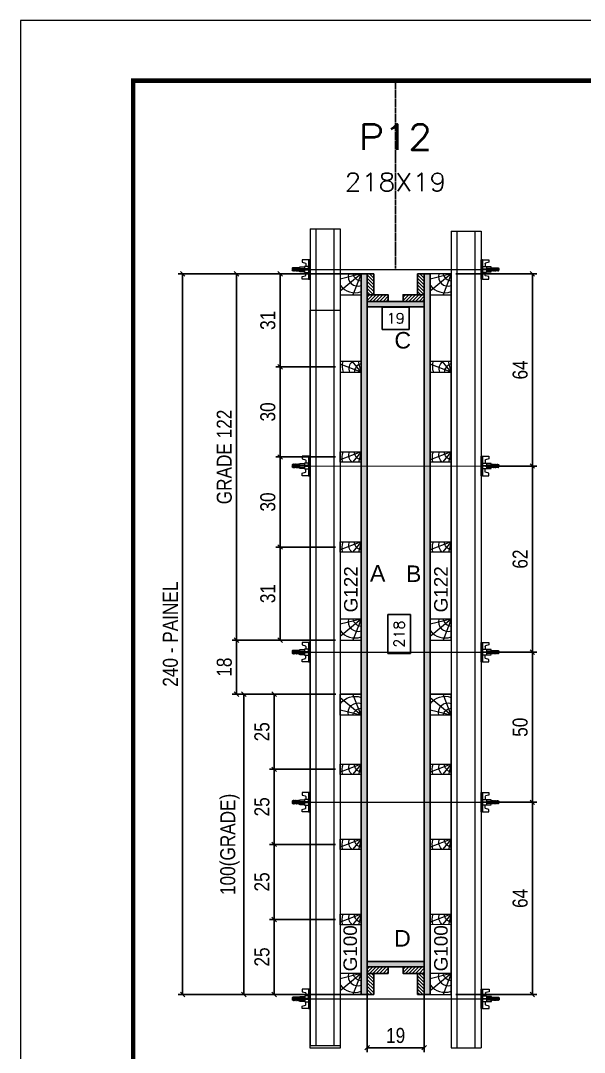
# Model space of a CAD drawing. Header units: millimetres. Extents: x 787 to 8287, y -592 to 17063.
# Drawn here: x 1425 to 1801, y 7811 to 8498 of the extents above; entities that cross this region are included whole.
import ezdxf
from ezdxf.enums import TextEntityAlignment as Align

# ---------------------------------------------------------------- set-up
doc = ezdxf.new("R2010")
doc.units = ezdxf.units.MM
doc.linetypes.add('DASHED', pattern=[0.75, 0.5, -0.25])
doc.linetypes.add('HIDDEN', pattern=[0.375, 0.25, -0.125])
for name, color, linetype in [('CHAPA', 1, 'Continuous'), ('COTA', 241, 'Continuous'), ('Cota Seção (2x)', 241, 'Continuous'), ('MEIO_PONT', 93, 'Continuous'), ('SARRAFO', 251, 'Continuous'), ('Texto de Titulo', 7, 'Continuous'), ('Texto Qtd Sarr', 242, 'Continuous'), ('TEXTO_GERAL', 7, 'Continuous')]:
    doc.layers.add(name, color=color, linetype=linetype)
for name, color, linetype, lineweight in [('Folhas', 255, 'Continuous', 9), ('Hachura', 251, 'Continuous', 9), ('Madeira', 126, 'Continuous', 18), ('Perfil Metálico', 224, 'Continuous', 18), ('SARRAFO DE PRESSAO', 251, 'DASHED', 9), ('Texto Seção', 7, 'Continuous', 15)]:
    doc.layers.add(name, color=color, linetype=linetype, lineweight=lineweight)
doc.styles.add('ARIAL', font='arial.ttf')
doc.styles.add('COTA TECNICA 2X', font='techl___.ttf', dxfattribs={"height": 10})
doc.styles.add('ROMANS', font='romans.shx')
doc.styles.add('SANSSERIF', font='sas_____.pfb')
doc.dimstyles.new('SECAO PILAR', dxfattribs={"dimtxt": 10, "dimasz": 3, "dimexe": 3, "dimexo": 3, "dimgap": 3, "dimtad": 1, "dimdec": 1, "dimlfac": 0.5, "dimzin": 12, "dimdsep": 46, "dimtxsty": 'COTA TECNICA 2X', "dimblk1": 'OBLIQUE', "dimblk2": 'OBLIQUE', "dimsah": 1, "dimcen": 0.9, "dimclrd": 256, "dimclre": 256, "dimclrt": 256, "dimadec": 1, "dimazin": 3, "dimtfac": 1, "dimtdec": 1, "dimtmove": 0, "dimatfit": 3, "dimfxl": 0, "dimtolj": 1, "dimtzin": 12, "dimarcsym": 0})
doc.dimstyles.new('SECÇÃO 2', dxfattribs={"dimtxt": 7, "dimasz": 6, "dimexe": 0.18, "dimexo": 2, "dimgap": -4, "dimtad": 3, "dimdec": 1, "dimlfac": 0.5, "dimzin": 12, "dimdsep": 46, "dimtxsty": 'ROMANS', "dimblk": 'ARCHTICK', "dimcen": 0.09, "dimse1": 1, "dimse2": 1, "dimsd1": 1, "dimsd2": 1, "dimclrd": 180, "dimclre": 5, "dimclrt": 1, "dimadec": 0, "dimazin": 3, "dimtfac": 1, "dimtdec": 1, "dimtofl": 0, "dimtmove": 0, "dimatfit": 3, "dimldrblk": 'ARCHTICK', "dimfxl": 0, "dimtolj": 1, "dimtzin": 0, "dimarcsym": 0})
pattern_1 = [(135, (-21235.1111, 17453.7388), (-1.12253202, -1.12253202), [])]

# ---------------------------------------------------------------- blocks, each defined once
blk = doc.blocks.new('9999999999')
at = {"layer": 'Folhas'}
blk.add_lwpolyline([(98138.98, 34190.21), (99623.98, 34190.21), (99623.98, 35240.21), (98138.98, 35240.21)], close=True, dxfattribs=at)
at = {"layer": 'Folhas', "color": 30, "const_width": 3}
blk.add_lwpolyline([(98213.98, 34230.21), (99583.98, 34230.21), (99583.98, 35200.21), (98213.98, 35200.21)], close=True, dxfattribs=at)
blk = doc.blocks.new('titulo1')
at = {"layer": 'Defpoints', "color": 252, "linetype": 'HIDDEN', "ltscale": 2}
blk.add_line((0, 0), (0, 125), dxfattribs=at)
at = {"layer": 'Defpoints', "style": 'ROMANS', "oblique": 15}
blk.add_attdef('FOLHA', text='', height=10, dxfattribs=at).set_placement((0, 15.58), align=Align.MIDDLE_CENTER)
at = {"layer": 'Texto Qtd Sarr', "color": 3, "style": 'ROMANS', "oblique": 15}
for tag, height, p in [('TITULO', 17, (0, 71.45)), ('SEÇÃO', 12, (0, 41.55))]:
    blk.add_attdef(tag, text='', height=height, dxfattribs=at).set_placement(p, align=Align.MIDDLE_CENTER)
blk = doc.blocks.new('*D215')
at = {"layer": 'Cota Seção (2x)', "color": 180, "lineweight": -2}
for p, q in [((1684.3, 8307.6), (1666.3, 8307.6)), ((1666.3, 8307.6), (1666.3, 8292.6)), ((1684.3, 8292.6), (1684.3, 8307.6)), ((1666.3, 8292.6), (1684.3, 8292.6))]:
    blk.add_line(p, q, dxfattribs=at)
at = {"layer": 'Defpoints', "color": 0}
for p in [(1656.3, 8290.47), (1656.3, 8288.6), (1694.3, 8290.47)]:
    blk.add_point(p, dxfattribs=at)
at = {"layer": 'Cota Seção (2x)', "color": 1, "insert": (1675.3, 8300.1), "char_height": 7, "attachment_point": 5, "style": 'ROMANS'}
blk.add_mtext('\\A1;19', dxfattribs=at)
blk = doc.blocks.new('_ArchTick')
at = {"color": 0, "linetype": 'ByBlock', "const_width": 0.15}
blk.add_lwpolyline([(-0.5, -0.5), (0.5, 0.5)], dxfattribs=at)
blk = doc.blocks.new('_Oblique')
at = {"color": 0, "linetype": 'ByBlock', "lineweight": -2}
blk.add_line((-0.5, -0.5), (0.5, 0.5), dxfattribs=at)
blk = doc.blocks.new('*D216')
at = {"layer": 'Cota Seção (2x)', "lineweight": -2}
for p, q in [((1652.63, 8329.79), (1530.38, 8329.79)), ((1533.38, 8329.79), (1533.38, 7849.77)), ((1652.63, 7849.77), (1530.38, 7849.77))]:
    blk.add_line(p, q, dxfattribs=at)
at = {"layer": 'Defpoints', "color": 0}
for p in [(1655.63, 8329.79), (1533.38, 7849.77), (1655.63, 7849.77)]:
    blk.add_point(p, dxfattribs=at)
at = {"layer": 'Cota Seção (2x)', "lineweight": -2, "xscale": 3, "yscale": 3, "zscale": 3}
for p, rotation in [((1533.38, 8329.79), 90), ((1533.38, 7849.77), 270)]:
    blk.add_blockref('_Oblique', p, dxfattribs=dict(at, rotation=rotation))
at = {"layer": 'Cota Seção (2x)', "insert": (1525.28, 8089.78), "char_height": 10, "attachment_point": 5, "rotation": 90, "style": 'COTA TECNICA 2X'}
blk.add_mtext('\\A1;240 - PAINEL', dxfattribs=at)
blk = doc.blocks.new('C')
at = {"layer": 'Hachura', "color": 0}
for p, q in [((0, 3.22), (0, -3.22)), ((0.45, 3.22), (0, 3.22)), ((0.46, 3.16), (0, 3.16)), ((0.46, 3.05), (0, 3.05)), ((0.46, 2.88), (0, 2.88)), ((0, 2.75), (0, -1.16)), ((0.46, 2.65), (0, 2.65)), ((0.46, 2.23), (0, 2.23)), ((0.46, 1.51), (0, 1.51)), ((0.39, 0.49), (0.17, 0.49)), ((0.45, -3.23), (0.45, 3.22)), ((0.45, 3.22), (2.58, 3.22)), ((1.74, 0.97), (0.45, 0.97)), ((1.45, 0.1), (0.45, 0.1)), ((1.35, 1.94), (1.35, 0.96)), ((2.58, 2.39), (1.47, 2.09)), ((1.74, -0.97), (1.74, 0.97)), ((1.74, 0.97), (1.74, 0.84)), ((1.74, 0.97), (1.74, 0.84)), ((1.74, 0.84), (3.35, 0.84)), ((3.35, 0.45), (1.74, 0.45)), ((2.58, 3.22), (2.58, 2.39)), ((3.32, 0.84), (3.32, -0.84)), ((3.35, 0.84), (3.35, -0.84)), ((3.68, 0.45), (3.35, 0.45)), ((3.84, -0.52), (3.35, 0.45)), ((3.35, 0.06), (3.67, -0.57)), ((3.68, 0.45), (4.16, -0.52)), ((3.72, 0.5), (4.25, -0.57)), ((4.37, -0.55), (3.83, 0.53)), ((4.15, 0.45), (3.93, 0.45)), ((4.42, -0.52), (3.93, 0.45)), ((4.15, 0.45), (4.26, 0.45)), ((4.26, 0.45), (4.74, -0.52)), ((4.3, 0.5), (4.83, -0.57)), ((4.95, -0.55), (4.41, 0.53)), ((4.51, 0.45), (4.84, 0.45)), ((5, -0.52), (4.51, 0.45)), ((4.84, 0.45), (5.32, -0.52)), ((4.88, 0.5), (5.41, -0.57)), ((5.53, -0.55), (4.99, 0.53)), ((5.58, -0.52), (5.09, 0.45)), ((5.42, 0.45), (5.09, 0.45)), ((5.58, -0.52), (5.09, 0.45)), ((5.42, 0.45), (5.74, -0.19)), ((5.46, 0.5), (5.74, -0.07)), ((5.74, 0.19), (5.57, 0.53)), ((5.74, 0.32), (5.68, 0.45)), ((5.68, 0.45), (5.74, 0.45)), ((5.74, 0.45), (5.9, 0.29)), ((5.74, 0.45), (5.74, -0.52)), ((5.9, -0.36), (5.9, 0.29)), ((0.45, 0), (0, 0)), ((0.46, -1.52), (0, -1.52)), ((0.46, -2.23), (0, -2.23)), ((0.46, -2.65), (0, -2.65)), ((0.46, -2.88), (0, -2.88)), ((0.46, -3.05), (0, -3.05)), ((0.46, -3.16), (0, -3.16)), ((0, -3.22), (2.57, -3.22)), ((0.08, -0.48), (0.29, -0.48)), ((0.29, -0.48), (0.4, -0.48)), ((0.45, 0), (0.45, -0.97)), ((0.45, -0.16), (1.45, -0.16)), ((0.45, -0.65), (0.45, -0.32)), ((0.45, -3.23), (0.45, -0.65)), ((0.45, -0.97), (1.74, -0.97)), ((1.35, -1.94), (1.35, -0.97)), ((2.58, -2.39), (1.47, -2.1)), ((3.35, -0.32), (1.74, -0.32)), ((3.35, -0.84), (1.74, -0.84)), ((2.58, -3.23), (2.58, -2.39)), ((3.35, -0.07), (3.58, -0.52)), ((3.35, -0.52), (3.58, -0.52)), ((3.84, -0.52), (4.16, -0.52)), ((4.42, -0.52), (4.74, -0.52)), ((4.63, -0.52), (4.74, -0.52)), ((5, -0.52), (5.32, -0.52)), ((5.58, -0.52), (5.74, -0.52)), ((5.74, -0.52), (5.9, -0.36)), ((5.74, -0.52), (5.74, -0.52))]:
    blk.add_line(p, q, dxfattribs=at)
for centre, radius, start, end in [((1.52, 1.94), 0.161, 104.7436, 180), ((1.44, -0.03), 0.129, 272.695, 87.305), ((3.81, 0.39), 0.143, 25.5688, 154.4312), ((4.39, 0.39), 0.143, 25.5688, 154.4312), ((4.97, 0.39), 0.143, 25.5688, 154.4312), ((5.55, 0.39), 0.143, 25.5688, 154.4312), ((0.17, -0.37), 0.174, 221.744, 317.8592), ((1.52, -1.94), 0.161, 180, 255.2564), ((3.71, -0.4), 0.174, 222.1408, 318.256), ((4.29, -0.4), 0.174, 222.1408, 318.256), ((4.87, -0.4), 0.174, 222.1408, 318.256), ((5.45, -0.4), 0.174, 222.1408, 318.256), ((5.61, -0.4), 0.174, 317.8592, 318.256)]:
    blk.add_arc(centre, radius, start, end, dxfattribs=at)
blk = doc.blocks.new('PONTALETE')
at = {"layer": 'Madeira'}
for q in [(2.71, 7), (7, 5.76), (7, 1.74)]:
    blk.add_line((0, 0), q, dxfattribs=at)
blk.add_lwpolyline([(0, 0), (7, 0), (7, 7), (0, 7)], close=True, dxfattribs=at)
for centre, radius, start, end in [((2.04, 0.06), 6.23, 37.2818, 109.0913), ((1.09, 0.9), 3.19, 343.603, 109.9847), ((-0.21, -0.78), 3.09, 14.6322, 86.0383)]:
    blk.add_arc(centre, radius, start, end, dxfattribs=at)
blk = doc.blocks.new('MEIO PONTALETE')
at = {"layer": 'Madeira'}
for q in [(2.71, 7), (3.5, 2.88), (3.5, 0.87)]:
    blk.add_line((0, 0), q, dxfattribs=at)
blk.add_lwpolyline([(0, 0), (3.5, 0), (3.5, 7), (0, 7)], close=True, dxfattribs=at)
for centre, radius, start, end in [((2.04, 0.06), 6.23, 76.4499, 109.0913), ((1.09, 0.9), 3.19, 40.9063, 109.9847), ((-0.21, -0.78), 3.09, 14.6322, 86.0383)]:
    blk.add_arc(centre, radius, start, end, dxfattribs=at)
blk = doc.blocks.new('*D1189')
at = {"layer": 'COTA', "lineweight": -2}
for p, q in [((1635.3, 8329.79), (1595.42, 8329.79)), ((1598.42, 8329.79), (1598.42, 8267.79)), ((1635.3, 8267.79), (1595.42, 8267.79))]:
    blk.add_line(p, q, dxfattribs=at)
at = {"layer": 'Defpoints', "color": 0}
for p in [(1638.3, 8329.79), (1598.42, 8267.79), (1638.3, 8267.79)]:
    blk.add_point(p, dxfattribs=at)
at = {"layer": 'COTA', "lineweight": -2, "xscale": 3, "yscale": 3, "zscale": 3}
for p, rotation in [((1598.42, 8329.79), 90), ((1598.42, 8267.79), 270)]:
    blk.add_blockref('_Oblique', p, dxfattribs=dict(at, rotation=rotation))
at = {"layer": 'COTA', "insert": (1590.2, 8298.79), "char_height": 10, "attachment_point": 5, "rotation": 90, "style": 'COTA TECNICA 2X'}
blk.add_mtext('\\A1;31', dxfattribs=at)
blk = doc.blocks.new('*D1195')
at = {"layer": 'COTA', "lineweight": -2}
for p, q in [((1635.3, 8267.79), (1595.42, 8267.79)), ((1598.42, 8267.79), (1598.42, 8207.79)), ((1635.3, 8207.79), (1595.42, 8207.79))]:
    blk.add_line(p, q, dxfattribs=at)
at = {"layer": 'Defpoints', "color": 0}
for p in [(1638.3, 8267.79), (1598.42, 8207.79), (1638.3, 8207.79)]:
    blk.add_point(p, dxfattribs=at)
at = {"layer": 'COTA', "lineweight": -2, "xscale": 3, "yscale": 3, "zscale": 3}
for p, rotation in [((1598.42, 8267.79), 90), ((1598.42, 8207.79), 270)]:
    blk.add_blockref('_Oblique', p, dxfattribs=dict(at, rotation=rotation))
at = {"layer": 'COTA', "insert": (1590.2, 8237.79), "char_height": 10, "attachment_point": 5, "rotation": 90, "style": 'COTA TECNICA 2X'}
blk.add_mtext('\\A1;30', dxfattribs=at)
blk = doc.blocks.new('*D1196')
at = {"layer": 'COTA', "lineweight": -2}
for p, q in [((1635.3, 8207.79), (1595.42, 8207.79)), ((1598.42, 8207.79), (1598.42, 8147.79)), ((1635.3, 8147.79), (1595.42, 8147.79))]:
    blk.add_line(p, q, dxfattribs=at)
at = {"layer": 'Defpoints', "color": 0}
for p in [(1638.3, 8207.79), (1598.42, 8147.79), (1638.3, 8147.79)]:
    blk.add_point(p, dxfattribs=at)
at = {"layer": 'COTA', "lineweight": -2, "xscale": 3, "yscale": 3, "zscale": 3}
for p, rotation in [((1598.42, 8207.79), 90), ((1598.42, 8147.79), 270)]:
    blk.add_blockref('_Oblique', p, dxfattribs=dict(at, rotation=rotation))
at = {"layer": 'COTA', "insert": (1590.2, 8177.79), "char_height": 10, "attachment_point": 5, "rotation": 90, "style": 'COTA TECNICA 2X'}
blk.add_mtext('\\A1;30', dxfattribs=at)
blk = doc.blocks.new('*D1197')
at = {"layer": 'COTA', "lineweight": -2}
for p, q in [((1635.3, 8147.79), (1595.42, 8147.79)), ((1598.42, 8147.79), (1598.42, 8085.79)), ((1635.3, 8085.79), (1595.42, 8085.79))]:
    blk.add_line(p, q, dxfattribs=at)
at = {"layer": 'Defpoints', "color": 0}
for p in [(1638.3, 8147.79), (1598.42, 8085.79), (1638.3, 8085.79)]:
    blk.add_point(p, dxfattribs=at)
at = {"layer": 'COTA', "lineweight": -2, "xscale": 3, "yscale": 3, "zscale": 3}
for p, rotation in [((1598.42, 8147.79), 90), ((1598.42, 8085.79), 270)]:
    blk.add_blockref('_Oblique', p, dxfattribs=dict(at, rotation=rotation))
at = {"layer": 'COTA', "insert": (1590.2, 8116.79), "char_height": 10, "attachment_point": 5, "rotation": 90, "style": 'COTA TECNICA 2X'}
blk.add_mtext('\\A1;31', dxfattribs=at)
blk = doc.blocks.new('*D1198')
at = {"layer": 'Cota Seção (2x)', "lineweight": -2}
for p, q in [((1635.3, 8329.79), (1566.3, 8329.79)), ((1569.3, 8085.79), (1569.3, 8329.79)), ((1635.3, 8085.79), (1566.3, 8085.79))]:
    blk.add_line(p, q, dxfattribs=at)
at = {"layer": 'Defpoints', "color": 0}
for p in [(1569.3, 8329.79), (1638.3, 8329.79), (1638.3, 8085.79)]:
    blk.add_point(p, dxfattribs=at)
at = {"layer": 'Cota Seção (2x)', "lineweight": -2, "xscale": 3, "yscale": 3, "zscale": 3}
for p, rotation in [((1569.3, 8329.79), 90), ((1569.3, 8085.79), 270)]:
    blk.add_blockref('_Oblique', p, dxfattribs=dict(at, rotation=rotation))
at = {"layer": 'Cota Seção (2x)', "insert": (1561.2, 8207.79), "char_height": 10, "attachment_point": 5, "rotation": 90, "style": 'COTA TECNICA 2X'}
blk.add_mtext('\\A1;GRADE 122', dxfattribs=at)
blk = doc.blocks.new('*D1199')
at = {"layer": 'Cota Seção (2x)', "lineweight": -2}
for p, q in [((1635.3, 8085.79), (1566.3, 8085.79)), ((1569.3, 8049.74), (1569.3, 8085.79)), ((1635.35, 8049.74), (1566.3, 8049.74))]:
    blk.add_line(p, q, dxfattribs=at)
at = {"layer": 'Defpoints', "color": 0}
for p in [(1569.3, 8085.79), (1638.3, 8085.79), (1638.35, 8049.74)]:
    blk.add_point(p, dxfattribs=at)
at = {"layer": 'Cota Seção (2x)', "lineweight": -2, "xscale": 3, "yscale": 3, "zscale": 3}
for p, rotation in [((1569.3, 8085.79), 90), ((1569.3, 8049.74), 270)]:
    blk.add_blockref('_Oblique', p, dxfattribs=dict(at, rotation=rotation))
at = {"layer": 'Cota Seção (2x)', "insert": (1561.2, 8067.77), "char_height": 10, "attachment_point": 5, "rotation": 90, "style": 'COTA TECNICA 2X'}
blk.add_mtext('\\A1;18', dxfattribs=at)
blk = doc.blocks.new('*D1200')
at = {"layer": 'Cota Seção (2x)', "lineweight": -2}
for p, q in [((1741.89, 7977.77), (1769.36, 7977.77)), ((1766.36, 7849.77), (1766.36, 7977.77)), ((1715.34, 7849.77), (1769.36, 7849.77))]:
    blk.add_line(p, q, dxfattribs=at)
at = {"layer": 'Defpoints', "color": 0}
for p in [(1738.89, 7977.77), (1766.36, 7977.77), (1712.34, 7849.77)]:
    blk.add_point(p, dxfattribs=at)
at = {"layer": 'Cota Seção (2x)', "lineweight": -2, "xscale": 3, "yscale": 3, "zscale": 3}
for p, rotation in [((1766.36, 7977.77), 90), ((1766.36, 7849.77), 270)]:
    blk.add_blockref('_Oblique', p, dxfattribs=dict(at, rotation=rotation))
at = {"layer": 'Cota Seção (2x)', "insert": (1758.26, 7913.77), "char_height": 10, "attachment_point": 5, "rotation": 90, "style": 'COTA TECNICA 2X'}
blk.add_mtext('\\A1;64', dxfattribs=at)
blk = doc.blocks.new('*D1201')
at = {"layer": 'Cota Seção (2x)', "lineweight": -2}
for p, q in [((1735.24, 8077.77), (1769.36, 8077.77)), ((1766.36, 7977.77), (1766.36, 8077.77)), ((1741.89, 7977.77), (1769.36, 7977.77))]:
    blk.add_line(p, q, dxfattribs=at)
at = {"layer": 'Defpoints', "color": 0}
for p in [(1732.24, 8077.77), (1766.36, 8077.77), (1738.89, 7977.77)]:
    blk.add_point(p, dxfattribs=at)
at = {"layer": 'Cota Seção (2x)', "lineweight": -2, "xscale": 3, "yscale": 3, "zscale": 3}
for p, rotation in [((1766.36, 8077.77), 90), ((1766.36, 7977.77), 270)]:
    blk.add_blockref('_Oblique', p, dxfattribs=dict(at, rotation=rotation))
at = {"layer": 'Cota Seção (2x)', "insert": (1758.25, 8027.77), "char_height": 10, "attachment_point": 5, "rotation": 90, "style": 'COTA TECNICA 2X'}
blk.add_mtext('\\A1;50', dxfattribs=at)
blk = doc.blocks.new('*D1202')
at = {"layer": 'Cota Seção (2x)', "lineweight": -2}
for p, q in [((1735.24, 8201.77), (1769.36, 8201.77)), ((1766.36, 8077.77), (1766.36, 8201.77)), ((1735.24, 8077.77), (1769.36, 8077.77))]:
    blk.add_line(p, q, dxfattribs=at)
at = {"layer": 'Defpoints', "color": 0}
for p in [(1732.24, 8201.77), (1766.36, 8201.77), (1732.24, 8077.77)]:
    blk.add_point(p, dxfattribs=at)
at = {"layer": 'Cota Seção (2x)', "lineweight": -2, "xscale": 3, "yscale": 3, "zscale": 3}
for p, rotation in [((1766.36, 8201.77), 90), ((1766.36, 8077.77), 270)]:
    blk.add_blockref('_Oblique', p, dxfattribs=dict(at, rotation=rotation))
at = {"layer": 'Cota Seção (2x)', "insert": (1758.26, 8139.77), "char_height": 10, "attachment_point": 5, "rotation": 90, "style": 'COTA TECNICA 2X'}
blk.add_mtext('\\A1;62', dxfattribs=at)
blk = doc.blocks.new('*D1203')
at = {"layer": 'Cota Seção (2x)', "lineweight": -2}
for p, q in [((1715.3, 8329.79), (1769.36, 8329.79)), ((1766.36, 8201.77), (1766.36, 8329.79)), ((1735.24, 8201.77), (1769.36, 8201.77))]:
    blk.add_line(p, q, dxfattribs=at)
at = {"layer": 'Defpoints', "color": 0}
for p in [(1712.3, 8329.79), (1766.36, 8329.79), (1732.24, 8201.77)]:
    blk.add_point(p, dxfattribs=at)
at = {"layer": 'Cota Seção (2x)', "lineweight": -2, "xscale": 3, "yscale": 3, "zscale": 3}
for p, rotation in [((1766.36, 8329.79), 90), ((1766.36, 8201.77), 270)]:
    blk.add_blockref('_Oblique', p, dxfattribs=dict(at, rotation=rotation))
at = {"layer": 'Cota Seção (2x)', "insert": (1758.26, 8265.78), "char_height": 10, "attachment_point": 5, "rotation": 90, "style": 'COTA TECNICA 2X'}
blk.add_mtext('\\A1;64', dxfattribs=at)
blk = doc.blocks.new('*D1204')
at = {"layer": 'Cota Seção (2x)', "lineweight": -2}
for p, q in [((1656.3, 7865.17), (1656.3, 7811.31)), ((1694.3, 7865.17), (1694.3, 7811.31)), ((1656.3, 7814.31), (1694.3, 7814.31))]:
    blk.add_line(p, q, dxfattribs=at)
at = {"layer": 'Defpoints', "color": 0}
for p in [(1656.3, 7868.17), (1694.3, 7868.17), (1694.3, 7814.31)]:
    blk.add_point(p, dxfattribs=at)
at = {"layer": 'Cota Seção (2x)', "lineweight": -2, "xscale": 3, "yscale": 3, "zscale": 3, "rotation": 180}
blk.add_blockref('_Oblique', (1656.3, 7814.31), dxfattribs=at)
at = {"layer": 'Cota Seção (2x)', "lineweight": -2, "xscale": 3, "yscale": 3, "zscale": 3}
blk.add_blockref('_Oblique', (1694.3, 7814.31), dxfattribs=at)
at = {"layer": 'Cota Seção (2x)', "insert": (1675.3, 7822.4), "char_height": 10, "attachment_point": 5, "style": 'COTA TECNICA 2X'}
blk.add_mtext('\\A1;19', dxfattribs=at)
blk = doc.blocks.new('*D239')
at = {"layer": 'Cota Seção (2x)', "lineweight": -2}
for p, q in [((1635.29, 8049.74), (1591.36, 8049.74)), ((1594.36, 8049.74), (1594.36, 7999.74)), ((1635.3, 7999.74), (1591.36, 7999.74))]:
    blk.add_line(p, q, dxfattribs=at)
at = {"layer": 'Defpoints', "color": 0}
for p in [(1638.29, 8049.74), (1594.36, 7999.74), (1638.3, 7999.74)]:
    blk.add_point(p, dxfattribs=at)
at = {"layer": 'Cota Seção (2x)', "lineweight": -2, "xscale": 3, "yscale": 3, "zscale": 3}
for p, rotation in [((1594.36, 8049.74), 90), ((1594.36, 7999.74), 270)]:
    blk.add_blockref('_Oblique', p, dxfattribs=dict(at, rotation=rotation))
at = {"layer": 'Cota Seção (2x)', "insert": (1586.25, 8024.74), "char_height": 10, "attachment_point": 5, "rotation": 90, "style": 'COTA TECNICA 2X'}
blk.add_mtext('\\A1;25', dxfattribs=at)
blk = doc.blocks.new('*D240')
at = {"layer": 'Cota Seção (2x)', "lineweight": -2}
for p, q in [((1635.29, 8049.74), (1571.16, 8049.74)), ((1574.16, 7849.75), (1574.16, 8049.74)), ((1635.31, 7849.75), (1571.16, 7849.75))]:
    blk.add_line(p, q, dxfattribs=at)
at = {"layer": 'Defpoints', "color": 0}
for p in [(1574.16, 8049.74), (1638.29, 8049.74), (1638.31, 7849.75)]:
    blk.add_point(p, dxfattribs=at)
at = {"layer": 'Cota Seção (2x)', "lineweight": -2, "xscale": 3, "yscale": 3, "zscale": 3}
for p, rotation in [((1574.16, 8049.74), 90), ((1574.16, 7849.75), 270)]:
    blk.add_blockref('_Oblique', p, dxfattribs=dict(at, rotation=rotation))
at = {"layer": 'Cota Seção (2x)', "insert": (1564.94, 7949.75), "char_height": 10, "attachment_point": 5, "rotation": 90, "style": 'COTA TECNICA 2X'}
blk.add_mtext('\\A1;100(GRADE)', dxfattribs=at)
blk = doc.blocks.new('*D1205')
at = {"layer": 'Cota Seção (2x)', "lineweight": -2}
for p, q in [((1635.3, 7999.74), (1591.36, 7999.74)), ((1594.36, 7999.74), (1594.36, 7949.74)), ((1635.3, 7949.74), (1591.36, 7949.74))]:
    blk.add_line(p, q, dxfattribs=at)
at = {"layer": 'Defpoints', "color": 0}
for p in [(1638.3, 7999.74), (1594.36, 7949.74), (1638.3, 7949.74)]:
    blk.add_point(p, dxfattribs=at)
at = {"layer": 'Cota Seção (2x)', "lineweight": -2, "xscale": 3, "yscale": 3, "zscale": 3}
for p, rotation in [((1594.36, 7999.74), 90), ((1594.36, 7949.74), 270)]:
    blk.add_blockref('_Oblique', p, dxfattribs=dict(at, rotation=rotation))
at = {"layer": 'Cota Seção (2x)', "insert": (1586.25, 7974.74), "char_height": 10, "attachment_point": 5, "rotation": 90, "style": 'COTA TECNICA 2X'}
blk.add_mtext('\\A1;25', dxfattribs=at)
blk = doc.blocks.new('*D1206')
at = {"layer": 'Cota Seção (2x)', "lineweight": -2}
for p, q in [((1635.3, 7949.74), (1591.36, 7949.74)), ((1594.36, 7949.74), (1594.36, 7899.74)), ((1635.3, 7899.74), (1591.36, 7899.74))]:
    blk.add_line(p, q, dxfattribs=at)
at = {"layer": 'Defpoints', "color": 0}
for p in [(1638.3, 7949.74), (1594.36, 7899.74), (1638.3, 7899.74)]:
    blk.add_point(p, dxfattribs=at)
at = {"layer": 'Cota Seção (2x)', "lineweight": -2, "xscale": 3, "yscale": 3, "zscale": 3}
for p, rotation in [((1594.36, 7949.74), 90), ((1594.36, 7899.74), 270)]:
    blk.add_blockref('_Oblique', p, dxfattribs=dict(at, rotation=rotation))
at = {"layer": 'Cota Seção (2x)', "insert": (1586.25, 7924.74), "char_height": 10, "attachment_point": 5, "rotation": 90, "style": 'COTA TECNICA 2X'}
blk.add_mtext('\\A1;25', dxfattribs=at)
blk = doc.blocks.new('*D1207')
at = {"layer": 'Cota Seção (2x)', "lineweight": -2}
for p, q in [((1635.3, 7899.74), (1591.36, 7899.74)), ((1594.36, 7899.74), (1594.36, 7849.75)), ((1635.3, 7849.75), (1591.36, 7849.75))]:
    blk.add_line(p, q, dxfattribs=at)
at = {"layer": 'Defpoints', "color": 0}
for p in [(1638.3, 7899.74), (1594.36, 7849.75), (1638.3, 7849.75)]:
    blk.add_point(p, dxfattribs=at)
at = {"layer": 'Cota Seção (2x)', "lineweight": -2, "xscale": 3, "yscale": 3, "zscale": 3}
for p, rotation in [((1594.36, 7899.74), 90), ((1594.36, 7849.75), 270)]:
    blk.add_blockref('_Oblique', p, dxfattribs=dict(at, rotation=rotation))
at = {"layer": 'Cota Seção (2x)', "insert": (1586.25, 7874.75), "char_height": 10, "attachment_point": 5, "rotation": 90, "style": 'COTA TECNICA 2X'}
blk.add_mtext('\\A1;25', dxfattribs=at)
blk = doc.blocks.new('*D1208')
at = {"layer": 'Cota Seção (2x)', "color": 180, "lineweight": -2}
for p, q in [((1685.15, 8102.78), (1670.15, 8102.78)), ((1670.15, 8102.78), (1670.15, 8076.78)), ((1685.15, 8076.78), (1685.15, 8102.78)), ((1670.15, 8076.78), (1685.15, 8076.78))]:
    blk.add_line(p, q, dxfattribs=at)
at = {"layer": 'Defpoints', "color": 0}
for p in [(1689.15, 8307.79), (1694.3, 8307.79), (1694.3, 7871.77)]:
    blk.add_point(p, dxfattribs=at)
at = {"layer": 'Cota Seção (2x)', "color": 1, "insert": (1677.65, 8089.78), "char_height": 7, "attachment_point": 5, "rotation": 90, "style": 'ROMANS'}
blk.add_mtext('\\A1;218', dxfattribs=at)

msp = doc.modelspace()

# ---------------------------------------------------------------- hatches: boundary and pattern name
at = {"layer": 'Hachura'}
h = msp.add_hatch(color=256, dxfattribs=at)
h.dxf.hatch_style = 1
h.paths.add_polyline_path([(1652.3, 7849.77), (1656.3, 7849.77), (1656.3, 8329.79), (1652.3, 8329.79)])
h = msp.add_hatch(dxfattribs=at)
h.set_pattern_fill('ANSI31', color=256, scale=0.5, angle=450, style=0)
h.set_pattern_definition(pattern_1)
h.paths.add_polyline_path([(1656.3, 8315.79), (1660.7, 8315.79), (1660.7, 8329.79), (1656.3, 8329.79)])
h = msp.add_hatch(dxfattribs=at)
h.set_pattern_fill('ANSI31', color=256, scale=0.5, angle=450, style=0)
h.set_pattern_definition(pattern_1)
h.paths.add_polyline_path([(1694.3, 8315.79), (1689.9, 8315.79), (1689.9, 8329.79), (1694.3, 8329.79)])
h = msp.add_hatch(color=256, dxfattribs=at)
h.dxf.hatch_style = 1
h.paths.add_polyline_path([(1694.3, 7849.77), (1698.3, 7849.77), (1698.3, 8329.79), (1694.3, 8329.79)])
h = msp.add_hatch(dxfattribs=at)
h.set_pattern_fill('ANSI31', color=256, scale=0.5, angle=540, style=0)
h.set_pattern_definition([(225, (-7832.6548, -14613.6212), (1.12253202, -1.12253202), [])])
h.paths.add_polyline_path([(1656.3, 8315.79), (1656.3, 8311.39), (1670.3, 8311.39), (1670.3, 8315.79)])
h = msp.add_hatch(dxfattribs=at)
h.set_pattern_fill('ANSI31', color=256, scale=0.5, angle=540, style=0)
h.set_pattern_definition([(225, (-7808.6548, -14613.6212), (1.12253202, -1.12253202), [])])
h.paths.add_polyline_path([(1680.3, 8315.79), (1680.3, 8311.39), (1694.3, 8311.39), (1694.3, 8315.79)])
h = msp.add_hatch(color=256, dxfattribs=at)
h.dxf.hatch_style = 1
h.paths.add_polyline_path([(1656.3, 8311.39), (1656.3, 8307.79), (1694.3, 8307.79), (1694.3, 8311.39)])
h = msp.add_hatch(color=256, dxfattribs=at)
h.dxf.hatch_style = 1
h.paths.add_polyline_path([(1656.3, 7871.77), (1656.3, 7868.17), (1694.3, 7868.17), (1694.3, 7871.77)])
h = msp.add_hatch(dxfattribs=at)
h.set_pattern_fill('ANSI31', color=256, scale=0.5, angle=540, style=0)
h.set_pattern_definition([(225, (-7832.6548, -15061.241), (1.12253202, -1.12253202), [])])
h.paths.add_polyline_path([(1656.3, 7868.17), (1656.3, 7863.77), (1670.3, 7863.77), (1670.3, 7868.17)])
h = msp.add_hatch(dxfattribs=at)
h.set_pattern_fill('ANSI31', color=256, scale=0.5, angle=450, style=0)
h.set_pattern_definition([(135, (-21235.1111, 17352.719), (-1.12253202, -1.12253202), [])])
h.paths.add_polyline_path([(1656.3, 7863.77), (1660.7, 7863.77), (1660.7, 7849.77), (1656.3, 7849.77)])
h = msp.add_hatch(dxfattribs=at)
h.set_pattern_fill('ANSI31', color=256, scale=0.5, angle=540, style=0)
h.set_pattern_definition([(225, (-7808.6548, -15061.241), (1.12253202, -1.12253202), [])])
h.paths.add_polyline_path([(1680.3, 7868.17), (1680.3, 7863.77), (1694.3, 7863.77), (1694.3, 7868.17)])
h = msp.add_hatch(dxfattribs=at)
h.set_pattern_fill('ANSI31', color=256, scale=0.5, angle=450, style=0)
h.set_pattern_definition([(135, (-21235.1111, 17352.719), (-1.12253202, -1.12253202), [])])
h.paths.add_polyline_path([(1694.3, 7863.77), (1689.9, 7863.77), (1689.9, 7849.77), (1694.3, 7849.77)])

# ---------------------------------------------------------------- linework, layer by layer
at = {"layer": 'CHAPA'}
for points in [[(1656.3, 7849.77), (1652.3, 7849.77), (1652.3, 8329.79), (1656.3, 8329.79)], [(1694.3, 7849.77), (1698.3, 7849.77), (1698.3, 8329.79), (1694.3, 8329.79)], [(1656.3, 8311.39), (1656.3, 8307.79), (1694.3, 8307.79), (1694.3, 8311.39)], [(1656.3, 7871.77), (1656.3, 7868.17), (1694.3, 7868.17), (1694.3, 7871.77)]]:
    msp.add_lwpolyline(points, close=True, dxfattribs=at)
at = {"layer": 'COTA', "linetype": 'ByBlock'}
for p, q in [((1652.3, 8329.79), (1652.3, 7849.77)), ((1698.3, 8329.79), (1698.3, 7849.77))]:
    msp.add_line(p, q, dxfattribs=at)
at = {"layer": 'Hachura'}
for p, q in [((1607.31, 8332.7), (1739.23, 8332.71)), ((1607.32, 8201.77), (1739.24, 8201.78)), ((1607.33, 8077.77), (1739.24, 8077.78)), ((1607.33, 7977.77), (1739.25, 7977.78)), ((1607.43, 7846.84), (1739.35, 7846.85))]:
    msp.add_line(p, q, dxfattribs=at)
at = {"layer": 'Madeira'}
for points in [[(1638.3, 8085.79), (1652.3, 8085.79), (1652.3, 8329.79), (1638.3, 8329.79)], [(1698.3, 8085.79), (1712.3, 8085.79), (1712.3, 8329.79), (1698.3, 8329.79)], [(1652.29, 8049.76), (1638.29, 8049.74), (1638.3, 7849.75), (1652.3, 7849.77)], [(1712.29, 8049.78), (1698.29, 8049.76), (1698.3, 7849.77), (1712.3, 7849.78)]]:
    msp.add_lwpolyline(points, close=True, dxfattribs=at)
at = {"layer": 'Perfil Metálico'}
for p, q in [((1618.3, 8359.84), (1618.3, 7815.84)), ((1618.3, 8359.84), (1638.3, 8359.84)), ((1622.3, 7815.84), (1622.3, 8359.84)), ((1634.3, 7815.84), (1634.3, 8359.84)), ((1638.3, 8359.84), (1638.3, 7815.84)), ((1712.3, 8358.25), (1712.3, 7814.24)), ((1712.3, 8358.25), (1732.3, 8358.25)), ((1716.3, 7814.24), (1716.3, 8358.25)), ((1728.3, 7814.24), (1728.3, 8358.25)), ((1732.3, 8358.25), (1732.3, 7814.24)), ((1618.3, 7815.84), (1638.3, 7815.84)), ((1712.3, 7814.24), (1732.3, 7814.24))]:
    msp.add_line(p, q, dxfattribs=at)
msp.add_lwpolyline([(1638.3, 7814.05), (1618.3, 7814.05), (1618.36, 8305.49), (1638.36, 8305.49)], close=True, dxfattribs=at)
at = {"layer": 'SARRAFO'}
for points in [[(1660.7, 8329.79), (1660.7, 8315.79), (1656.3, 8315.79), (1656.3, 8329.79)], [(1660.7, 8329.79), (1660.7, 8315.79), (1656.3, 8315.79), (1656.3, 8329.79)], [(1689.9, 8329.79), (1689.9, 8315.79), (1694.3, 8315.79), (1694.3, 8329.79)], [(1689.9, 8329.79), (1689.9, 8315.79), (1694.3, 8315.79), (1694.3, 8329.79)], [(1670.3, 8311.39), (1656.3, 8311.39), (1656.3, 8315.79), (1670.3, 8315.79)], [(1670.3, 8311.39), (1656.3, 8311.39), (1656.3, 8315.79), (1670.3, 8315.79)], [(1694.3, 8311.39), (1680.3, 8311.39), (1680.3, 8315.79), (1694.3, 8315.79)], [(1694.3, 8311.39), (1680.3, 8311.39), (1680.3, 8315.79), (1694.3, 8315.79)], [(1670.3, 7863.77), (1656.3, 7863.77), (1656.3, 7868.17), (1670.3, 7868.17)], [(1670.3, 7863.77), (1656.3, 7863.77), (1656.3, 7868.17), (1670.3, 7868.17)], [(1660.7, 7849.77), (1660.7, 7863.77), (1656.3, 7863.77), (1656.3, 7849.77)], [(1660.7, 7849.77), (1660.7, 7863.77), (1656.3, 7863.77), (1656.3, 7849.77)], [(1694.3, 7863.77), (1680.3, 7863.77), (1680.3, 7868.17), (1694.3, 7868.17)], [(1694.3, 7863.77), (1680.3, 7863.77), (1680.3, 7868.17), (1694.3, 7868.17)], [(1689.9, 7849.77), (1689.9, 7863.77), (1694.3, 7863.77), (1694.3, 7849.77)], [(1689.9, 7849.77), (1689.9, 7863.77), (1694.3, 7863.77), (1694.3, 7849.77)]]:
    msp.add_lwpolyline(points, close=True, dxfattribs=at)

# ---------------------------------------------------------------- block references
at = {"layer": 'Hachura', "linetype": 'Continuous', "yscale": 2, "zscale": 2, "rotation": 180}
for p, xscale in [((1618.11, 8332.7), 2), ((1732.23, 8332.7), -2), ((1618.12, 8201.77), 2), ((1732.24, 8201.77), -2), ((1618.13, 8077.77), 2), ((1732.24, 8077.77), -2), ((1618.13, 7977.77), 2), ((1732.25, 7977.77), -2), ((1618.23, 7846.84), 2), ((1732.35, 7846.84), -2)]:
    msp.add_blockref('C', p, dxfattribs=dict(at, xscale=xscale))
at = {"layer": 'Madeira'}
for name, p, xscale, yscale, zscale, rotation in [('PONTALETE', (1652.3, 8035.76), -2, 2, 2, 0.06291069689670081), ('PONTALETE', (1712.3, 8035.78), -2, 2, 2, 0.06291069689670081), ('MEIO PONTALETE', (1652.29, 8003.26), -1.999999997962732, 1.999999997962732, 1.999999997962732, 90.0629106968967), ('MEIO PONTALETE', (1712.29, 8003.28), -1.999999997962732, 1.999999997962732, 1.999999997962732, 90.0629106968967), ('MEIO PONTALETE', (1652.29, 7953.26), -1.999999997962732, 1.999999997962732, 1.999999997962732, 90.0629106968967), ('MEIO PONTALETE', (1712.29, 7953.28), -1.999999997962732, 1.999999997962732, 1.999999997962732, 90.0629106968967), ('MEIO PONTALETE', (1652.29, 7903.26), -1.999999997962732, 1.999999997962732, 1.999999997962732, 90.0629106968967), ('MEIO PONTALETE', (1712.29, 7903.28), -1.999999997962732, 1.999999997962732, 1.999999997962732, 90.0629106968967), ('PONTALETE', (1652.28, 7863.77), 2, 2, 2, 180.0629106968967), ('PONTALETE', (1712.28, 7863.78), 2, 2, 2, 180.0629106968967)]:
    msp.add_blockref(name, p, dxfattribs=dict(at, xscale=xscale, yscale=yscale, zscale=zscale, rotation=rotation))
at = {"layer": 'MEIO_PONT'}
for name, p, xscale, yscale, zscale, rotation in [('PONTALETE', (1652.3, 8329.79), 2, 2, 2, 180), ('PONTALETE', (1712.3, 8329.79), 2, 2, 2, 180), ('MEIO PONTALETE', (1652.3, 8264.29), 1.999999997962732, 1.999999997962732, 1.999999997962732, 90), ('MEIO PONTALETE', (1712.3, 8264.29), 1.999999997962732, 1.999999997962732, 1.999999997962732, 90), ('MEIO PONTALETE', (1652.3, 8211.29), -1.999999997962732, 1.999999997962732, 1.999999997962732, 90), ('MEIO PONTALETE', (1712.3, 8211.29), -1.999999997962732, 1.999999997962732, 1.999999997962732, 90), ('MEIO PONTALETE', (1652.3, 8151.29), -1.999999997962732, 1.999999997962732, 1.999999997962732, 90), ('MEIO PONTALETE', (1712.3, 8151.29), -1.999999997962732, 1.999999997962732, 1.999999997962732, 90), ('PONTALETE', (1652.3, 8099.79), 2, 2, 2, 180), ('PONTALETE', (1712.3, 8099.79), 2, 2, 2, 180)]:
    msp.add_blockref(name, p, dxfattribs=dict(at, xscale=xscale, yscale=yscale, zscale=zscale, rotation=rotation))
at = {"layer": 'SARRAFO DE PRESSAO', "color": 6, "linetype": 'ByBlock'}
msp.add_blockref('9999999999', (-96713.48, -26741.79), dxfattribs=at)
at = {"layer": 'Texto Seção'}
ref = msp.add_blockref('titulo1', (1675.15, 8333.42), dxfattribs=at)
ref.add_attrib('TITULO', 'P12', dxfattribs={"layer": 'Texto de Titulo', "color": 7, "height": 17, "style": 'ROMANS', "width": 1.1}).set_placement((1675.15, 8420.92), align=Align.MIDDLE_CENTER)
ref.add_attrib('SEÇÃO', '218X19', dxfattribs={"layer": 'Texto de Titulo', "color": 7, "height": 12, "style": 'ROMANS', "width": 1.1}).set_placement((1675.15, 8390.92), align=Align.MIDDLE_CENTER)

# ---------------------------------------------------------------- texts
at = {"layer": 'Texto Seção', "color": 0, "linetype": 'Continuous', "style": 'SANSSERIF'}
for p in [(1645.44, 8104.26), (1705.44, 8104.26)]:
    msp.add_text('G122', height=9, rotation=90, dxfattribs=at).set_placement(p, align=Align.MIDDLE_LEFT)
at = {"layer": 'TEXTO_GERAL', "style": 'ARIAL'}
for s, p in [('C', (1680.02, 8285.53)), ('A', (1663.31, 8130.29)), ('B', (1687.32, 8130.03)), ('D', (1679.81, 7887.18))]:
    msp.add_text(s, height=11, dxfattribs=at).set_placement(p, align=Align.MIDDLE_CENTER)
at = {"layer": 'TEXTO_GERAL', "color": 0, "linetype": 'Continuous', "style": 'SANSSERIF'}
for p in [(1645.03, 7865.14), (1705.44, 7865.14)]:
    msp.add_text('G100', height=9, rotation=90, dxfattribs=at).set_placement(p, align=Align.MIDDLE_LEFT)

# ---------------------------------------------------------------- dimensions: what is measured, and where the dimension line sits
at = {"layer": 'COTA'}
for base, p1, p2, picture, middle in [((1598.42, 8267.79), (1638.3, 8329.79), (1638.3, 8267.79), '*D1189', (1590.2, 8298.79)), ((1598.42, 8207.79), (1638.3, 8267.79), (1638.3, 8207.79), '*D1195', (1590.2, 8237.79)), ((1598.42, 8147.79), (1638.3, 8207.79), (1638.3, 8147.79), '*D1196', (1590.2, 8177.79)), ((1598.42, 8085.79), (1638.3, 8147.79), (1638.3, 8085.79), '*D1197', (1590.2, 8116.79))]:
    dim = msp.add_linear_dim(base=base, p1=p1, p2=p2, angle=90, dimstyle='SECAO PILAR', dxfattribs=at)
    dim.commit()
    dim.dimension.update_dxf_attribs({"geometry": picture, "text_midpoint": middle})
at = {"layer": 'Cota Seção (2x)', "color": 241}
for base, p1, p2, angle, text, picture, middle in [((1533.38, 7849.77), (1655.63, 8329.79), (1655.63, 7849.77), 90, '<> - PAINEL', '*D216', (1525.28, 8089.78)), ((1569.3, 8329.79), (1638.3, 8085.79), (1638.3, 8329.79), 90, 'GRADE <>', '*D1198', (1561.2, 8207.79)), ((1574.16, 8049.74), (1638.31, 7849.75), (1638.29, 8049.74), 270, '<>(GRADE)', '*D240', (1564.94, 7949.75))]:
    dim = msp.add_linear_dim(base=base, p1=p1, p2=p2, angle=angle, text=text, dimstyle='SECAO PILAR', dxfattribs=at)
    dim.commit()
    dim.dimension.update_dxf_attribs({"geometry": picture, "text_midpoint": middle})
for base, p1, p2, angle, dimstyle, picture, middle in [((1766.36, 8329.79), (1732.24, 8201.77), (1712.3, 8329.79), 90, 'SECAO PILAR', '*D1203', (1758.26, 8265.78)), ((1656.3, 8288.6), (1694.3, 8290.47), (1656.3, 8290.47), 180, 'SECÇÃO 2', '*D215', (1675.3, 8300.1)), ((1689.15, 8307.79), (1694.3, 7871.77), (1694.3, 8307.79), 90, 'SECÇÃO 2', '*D1208', (1677.65, 8089.78)), ((1766.36, 8201.77), (1732.24, 8077.77), (1732.24, 8201.77), 90, 'SECAO PILAR', '*D1202', (1758.26, 8139.77)), ((1569.3, 8085.79), (1638.35, 8049.74), (1638.3, 8085.79), 90, 'SECAO PILAR', '*D1199', (1561.2, 8067.77)), ((1766.36, 8077.77), (1738.89, 7977.77), (1732.24, 8077.77), 90, 'SECAO PILAR', '*D1201', (1758.25, 8027.77)), ((1594.36, 7999.74), (1638.29, 8049.74), (1638.3, 7999.74), 270, 'SECAO PILAR', '*D239', (1586.25, 8024.74)), ((1594.36, 7949.74), (1638.3, 7999.74), (1638.3, 7949.74), 270, 'SECAO PILAR', '*D1205', (1586.25, 7974.74)), ((1766.36, 7977.77), (1712.34, 7849.77), (1738.89, 7977.77), 90, 'SECAO PILAR', '*D1200', (1758.26, 7913.77)), ((1594.36, 7899.74), (1638.3, 7949.74), (1638.3, 7899.74), 270, 'SECAO PILAR', '*D1206', (1586.25, 7924.74)), ((1594.36, 7849.75), (1638.3, 7899.74), (1638.3, 7849.75), 270, 'SECAO PILAR', '*D1207', (1586.25, 7874.75))]:
    dim = msp.add_linear_dim(base=base, p1=p1, p2=p2, angle=angle, dimstyle=dimstyle, dxfattribs=at)
    dim.commit()
    dim.dimension.update_dxf_attribs({"geometry": picture, "text_midpoint": middle})
dim = msp.add_linear_dim(base=(1694.3, 7814.31), p1=(1656.3, 7868.17), p2=(1694.3, 7868.17), dimstyle='SECAO PILAR', dxfattribs=at)
dim.commit()
dim.dimension.update_dxf_attribs({"geometry": '*D1204', "text_midpoint": (1675.3, 7822.4)})

doc.saveas('drawing.dxf')
